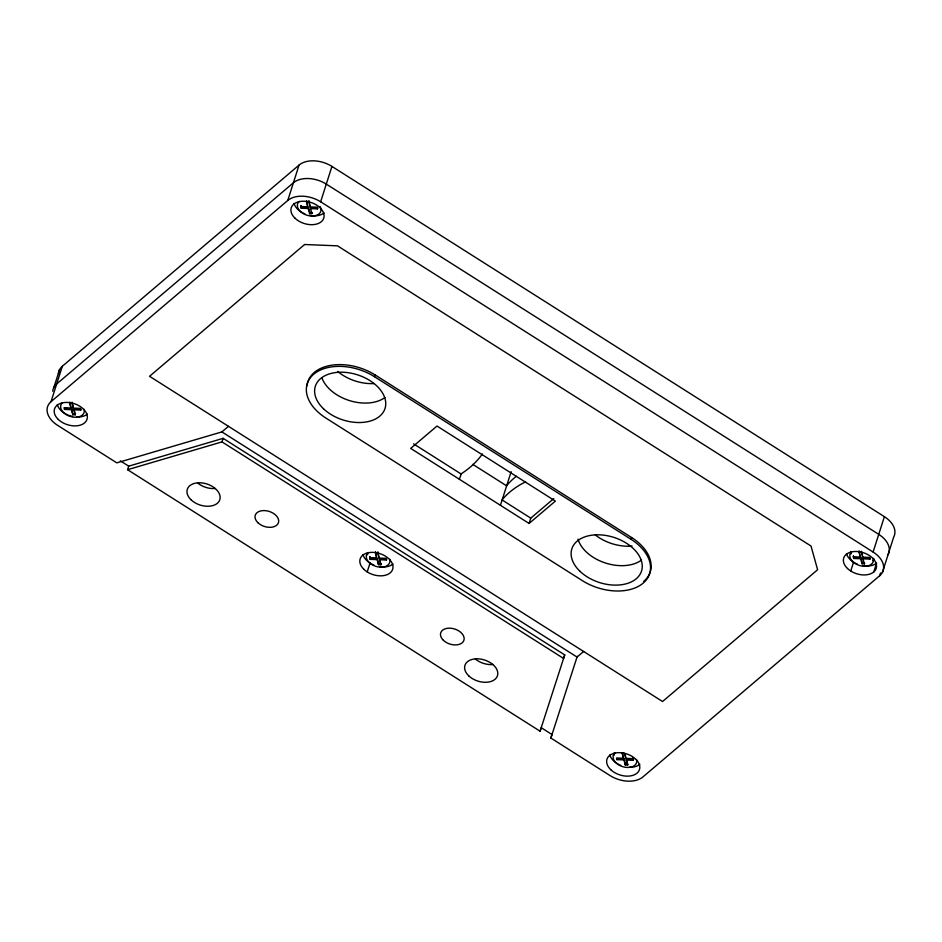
<?xml version="1.0" encoding="UTF-8"?>
<svg xmlns="http://www.w3.org/2000/svg" width="942" height="942" viewBox="0 0 942 942"><rect width="100%" height="100%" fill="white"/><g stroke="black" fill="none" stroke-linecap="round" stroke-linejoin="round"><path stroke-width="1.41" d="M53.941 387.292L59.593 369.605M228.47 426.326L221.888 431.907L116.808 462.863L57.615 425.337A24.374 15.802 17.7 0 1 51.033 401.657L62.325 366.285L299.05 165.085A24.374 15.802 17.7 0 1 331.937 166.416L884.385 516.663A24.374 15.802 17.7 0 1 893.699 537.034L882.407 572.395M72.864 414.715L71.474 409.699L64.492 409.417L64.774 408.534L71.757 408.804L72.864 414.715L75.195 414.81L74.077 408.899L81.047 409.181L80.765 410.076L73.794 409.794L74.077 408.899M64.492 409.417L64.032 407.733L71.003 408.016L69.896 402.116M71.474 409.699L71.757 408.804M80.765 410.076L80.306 408.392L73.335 408.11L72.216 402.21M127.582 469.705L128.713 466.16L223.136 438.348L564.729 654.914L563.599 658.458L222.006 441.892L127.582 469.705L540.084 731.216L564.729 654.914M51.033 401.657L287.769 200.458L299.05 165.085M222.006 441.892L223.136 438.348M301.228 208.217L301.04 205.65L301.228 208.217L308.199 208.5L309.6 213.516L311.92 213.61L312.202 212.727L309.883 212.633L308.481 207.605L301.511 207.322M307.74 206.816L306.621 200.905L307.74 206.816L300.757 206.534M310.059 206.91L308.952 200.999L310.059 206.91L317.042 207.193L317.501 208.865L310.53 208.594L310.813 207.699L317.784 207.982L317.501 208.865M308.199 208.5L308.481 207.605M309.6 213.516L309.883 212.633M287.769 200.458A24.374 15.802 17.7 0 1 320.645 201.788L331.937 166.416M631.587 537.517L631.022 539.295A45.098 29.226 17.7 0 1 643.198 583.11A45.098 29.226 17.7 0 1 582.356 580.649L325.861 418.036A45.063 29.202 17.7 0 1 313.698 374.245A45.063 29.202 17.7 0 1 374.492 376.706L375.093 374.904L631.587 537.517A45.098 29.226 17.7 0 1 643.763 581.344M370.147 559.348L369.959 556.793L370.147 559.348L377.118 559.63L378.519 564.658L380.839 564.753L379.732 558.841L386.703 559.124L386.42 560.007L379.449 559.725L379.732 558.841M367.203 571.924L370.029 563.081M376.659 557.958L375.54 552.047L376.659 557.958L369.676 557.676M378.978 558.053L377.872 552.142L378.978 558.053L385.961 558.335L386.42 560.007M377.118 559.63L377.401 558.747L370.43 558.465M378.519 564.658L377.401 558.747M459.319 479.219L461.356 473.72A146.245 94.789 17.7 0 0 482.445 453.938M500.426 505.289L511.153 471.683M529.086 523.458L555.391 501.097L437.006 426.043L410.7 448.404L529.086 523.458L530.782 518.147L553.79 498.589M540.084 731.216L541.214 727.683L552 734.524L550.87 738.057L610.063 775.584A24.374 15.802 17.7 0 0 642.95 776.914L879.675 575.715L880.546 572.995M625.323 764.963L623.922 759.935L616.951 759.652L617.234 758.769L624.205 759.052L625.323 764.963L627.643 765.057L626.536 759.146L633.507 759.429L633.224 760.312L626.253 760.029L626.536 759.146M616.951 759.652L616.48 757.98L623.463 758.263L622.697 753.612M623.922 759.935L624.205 759.052M633.224 760.312L632.765 758.64L625.782 758.357L625.37 754.966M632.765 758.64L633.036 757.757L633.507 759.429M853.676 558.453L853.499 555.898L853.676 558.453L860.658 558.736L862.048 563.763L864.379 563.858L864.662 562.975L862.33 562.88L860.941 557.852L853.958 557.57M850.744 571.029L853.57 562.186M860.187 557.063L859.08 551.152L860.187 557.063L853.216 556.781M869.961 559.112L870.243 558.229L863.261 557.947L862.978 558.83L869.961 559.112L869.49 557.44L862.519 557.158L861.4 551.247M860.658 558.736L860.941 557.852M862.519 557.158L862.801 556.275M862.048 563.763L862.33 562.88M879.675 575.715A24.374 15.802 17.7 0 0 873.104 552.024L884.385 516.663M873.764 571.959L876.578 563.116A17.062 11.057 17.7 0 1 863.143 565.801M550.87 738.057L577.269 656.327M374.492 376.706L631.022 539.295M583.628 651.487L577.046 657.069L221.888 431.907M306.338 201.8L308.67 201.894M73.146 413.832L75.478 413.927M858.798 552.036L861.118 552.13M375.257 552.93L377.589 553.025M378.802 563.775L381.121 563.869M625.606 764.08L627.925 764.174M320.645 201.788L873.104 552.024M472.778 464.371L506.643 485.837L507.915 484.164A121.871 78.987 17.7 0 1 516.263 476.334M413.609 443.87L461.003 473.92M530.782 518.147L502.121 499.978L503.405 498.306A121.871 78.987 17.7 0 1 525.565 481.868M120.329 460.85L128.713 466.16M320.045 206.439L320.81 208.123A12.187 7.901 17.7 0 1 314.44 215.871L311.519 216.036A12.187 7.901 17.7 0 1 297.566 207.181L297.354 205.038A12.187 7.901 17.7 0 1 299.32 201.4M861.753 552.507L862.448 555.015M862.978 558.83L864.379 563.858M625.782 758.357L624.393 753.329L622.061 753.235L623.463 758.263M626.253 760.029L627.643 765.057M310.53 208.594L311.92 213.61M379.449 559.725L380.839 564.753M73.335 408.11L71.933 403.094L69.614 402.999L71.003 408.016M73.794 409.794L75.195 414.81M873.269 558.37A12.187 7.901 17.7 0 1 866.899 566.107L863.967 566.272A12.187 7.901 17.7 0 1 850.014 557.428L849.814 555.274A12.187 7.901 17.7 0 1 851.78 551.647M306.998 385.902A45.063 29.202 17.7 0 1 375.057 374.94M873.999 558.959A12.187 7.901 17.7 0 1 872.633 560.62M851.144 553.896A12.187 7.901 17.7 0 1 850.944 551.741M639.853 764.315A17.062 11.057 17.7 0 1 629.291 767.283M620.719 765.387A17.062 11.057 17.7 0 1 609.768 754.907M389.729 559.265A12.187 7.901 17.7 0 1 383.359 567.002L380.427 567.166A12.187 7.901 17.7 0 1 366.485 558.323L366.273 556.169A12.187 7.901 17.7 0 1 368.24 552.542M393.05 564.011A17.062 11.057 17.7 0 1 379.614 566.684M373.915 565.082A17.062 11.057 17.7 0 1 362.964 554.602M367.604 554.791A12.187 7.901 17.7 0 1 367.404 552.636M87.394 414.08A17.062 11.057 17.7 0 1 76.844 417.047M72.522 416.47A17.062 11.057 17.7 0 1 68.271 415.139M66.917 414.551A17.062 11.057 17.7 0 1 57.309 404.66M636.533 759.57A12.187 7.901 17.7 0 1 630.163 767.306L627.231 767.471A12.187 7.901 17.7 0 1 613.289 758.628L613.077 756.473A12.187 7.901 17.7 0 1 615.044 752.846M52.74 391.236A24.374 15.802 17.7 0 1 56.673 383.971L293.409 182.772A24.374 15.802 17.7 0 1 326.285 184.102L878.745 534.35A24.374 15.802 17.7 0 1 888.059 554.708M857.456 564.187A17.062 11.057 17.7 0 1 846.493 553.708M324.13 212.88A17.062 11.057 17.7 0 1 309.247 215.271M304.996 213.94A17.062 11.057 17.7 0 1 294.045 203.46M614.408 755.095A12.187 7.901 17.7 0 1 614.208 752.941M84.085 409.323A12.187 7.901 17.7 0 1 77.715 417.07L74.783 417.235A12.187 7.901 17.7 0 1 60.83 408.381L60.629 406.238A12.187 7.901 17.7 0 1 62.596 402.599M215.235 488.509A17.062 11.057 17.7 0 1 197.726 483.022M492.878 664.522A17.062 11.057 17.7 0 1 475.38 659.047M384.913 397.524A36.561 23.691 17.7 0 1 349.482 400.585A36.561 23.691 17.7 0 1 321.917 377.813M641.431 560.125A36.561 23.691 17.7 0 1 605.094 562.892A36.561 23.691 17.7 0 1 578.023 539.107M632.047 546.054A36.561 23.691 17.7 0 1 595.191 534.844M58.392 373.55A24.374 15.802 17.7 0 1 62.325 366.285M374.068 383.559A36.561 23.691 17.7 0 1 337.707 371.442M304.607 244.508L149.554 376.294L662.544 701.519L817.609 569.733L811.027 546.042L337.495 245.838L304.607 244.508M257.943 522.739A12.187 7.901 17.7 0 0 278.078 523.552A12.187 7.901 17.7 0 0 264.525 510.588A12.187 7.901 17.7 0 0 257.943 522.739M295.034 218.25A17.062 11.057 17.7 0 0 323.224 219.392A17.062 11.057 17.7 0 0 304.242 201.235A17.062 11.057 17.7 0 0 295.034 218.25M468.727 675.838A17.062 11.057 17.7 0 0 496.929 676.98A17.062 11.057 17.7 0 0 477.947 658.823A17.062 11.057 17.7 0 0 468.727 675.838M191.085 499.825A17.062 11.057 17.7 0 0 219.274 500.956A17.062 11.057 17.7 0 0 200.293 482.799A17.062 11.057 17.7 0 0 191.085 499.825M58.298 419.449A17.062 11.057 17.7 0 0 86.487 420.591A17.062 11.057 17.7 0 0 67.506 402.434A17.062 11.057 17.7 0 0 58.298 419.449M610.746 769.696A17.062 11.057 17.7 0 0 638.935 770.839A17.062 11.057 17.7 0 0 619.966 752.682A17.062 11.057 17.7 0 0 610.746 769.696M363.942 569.392A17.062 11.057 17.7 0 0 392.131 570.534A17.062 11.057 17.7 0 0 373.162 552.377A17.062 11.057 17.7 0 0 363.942 569.392M323.459 408.71A36.561 23.691 17.7 0 0 383.877 411.159A36.561 23.691 17.7 0 0 343.206 372.243A36.561 23.691 17.7 0 0 323.459 408.71M579.978 571.311A36.561 23.691 17.7 0 0 640.383 573.749A36.561 23.691 17.7 0 0 599.713 534.844A36.561 23.691 17.7 0 0 579.978 571.311M847.482 568.497A17.062 11.057 17.7 0 0 875.671 569.639A17.062 11.057 17.7 0 0 856.69 551.482A17.062 11.057 17.7 0 0 847.482 568.497M443.411 640.324A12.187 7.901 17.7 0 0 463.546 641.137A12.187 7.901 17.7 0 0 449.993 628.173A12.187 7.901 17.7 0 0 443.411 640.324"/></g></svg>
